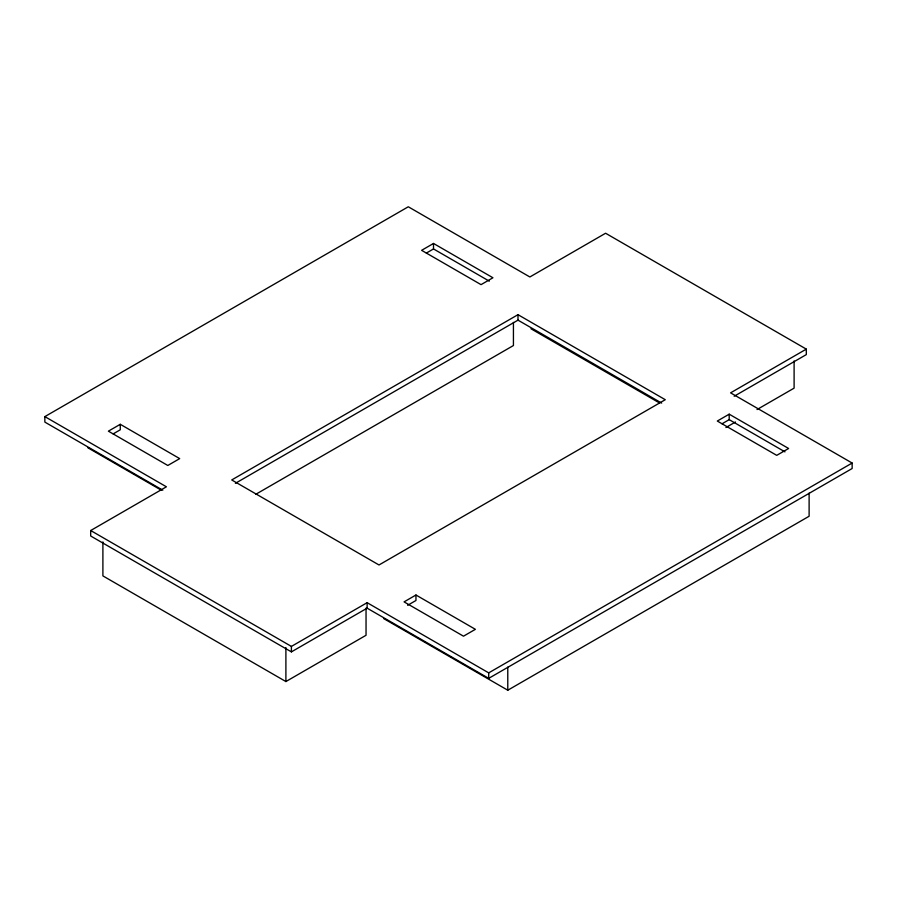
<?xml version="1.0" encoding="UTF-8"?>
<svg xmlns="http://www.w3.org/2000/svg" width="897" height="897" viewBox="0 0 897 897"><rect width="100%" height="100%" fill="white"/><g stroke="black" fill="none" stroke-linecap="round" stroke-linejoin="round"><path stroke-width="1.35" d="M162.805 490.199L44.85 422.095L44.85 416.612L408.292 206.781L529.869 276.971L605.598 233.242L806.313 349.124L806.313 354.607L734.183 396.25M120.276 424.303L108.38 431.165L167.806 465.476L179.703 458.614L120.276 424.303L120.276 429.786L113.145 433.901M433.509 243.457L421.612 250.33L481.039 284.641L492.935 277.767L433.509 243.457L433.509 248.94L489.291 281.153M426.367 253.066L433.509 248.94M806.313 349.124L730.584 392.852L852.15 463.043L852.15 468.514L488.708 678.356L367.131 608.166L291.402 651.884L90.687 536.002L90.687 530.531L166.416 486.802L44.85 416.612M517.995 314.679L231.729 479.951L379.005 564.975L665.271 399.703L517.995 314.679L517.995 320.151L235.373 483.326M255.667 494.359L513.432 345.536L513.432 322.415M90.687 530.531L291.402 646.412L367.131 602.683L488.708 672.873L852.15 463.043M415.961 595.014L404.065 601.876L463.491 636.186L475.388 629.324L415.961 595.014L415.961 600.497L407.642 605.296M729.194 414.179L717.297 421.041L776.724 455.351L788.62 448.489L729.194 414.179L729.194 419.65L784.976 451.864M722.051 423.776L729.194 419.65M102.897 541.9L102.897 575.896L285.896 681.552L366.043 635.278L366.043 608.088M725.92 427.51L735.495 421.982M757.023 409.548L794.103 388.143L794.103 360.942M383.568 618.504L507.78 690.219L809.116 516.246L809.116 493.126M517.995 320.151L661.65 403.089M530.957 328.762L659.43 402.921M87.884 447.794L161.449 490.267M507.78 667.099L507.78 690.219M488.708 672.873L488.708 678.356M367.131 602.683L367.131 608.166M291.402 646.412L291.402 651.884M285.896 647.556L285.896 681.552"/></g></svg>
